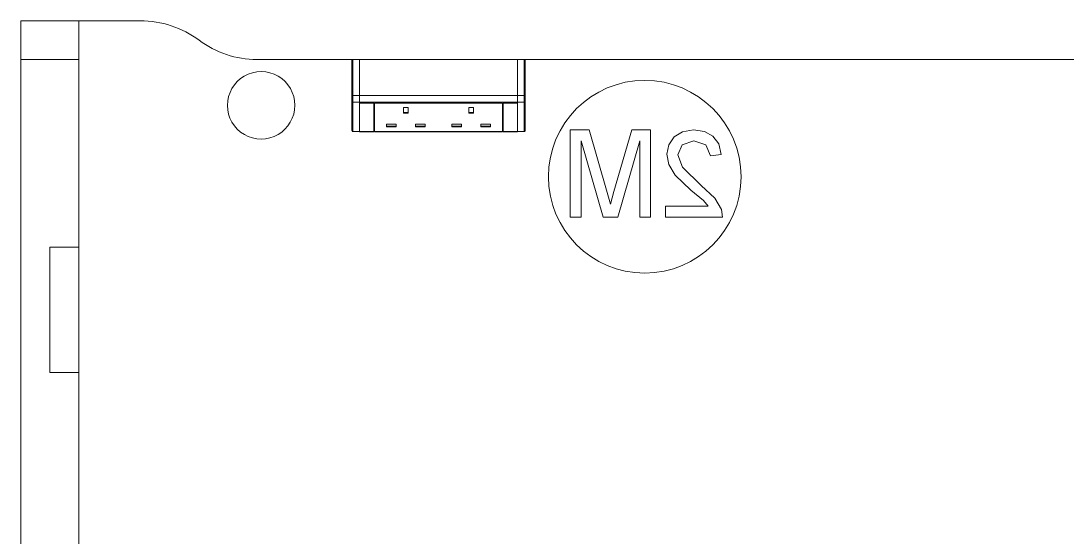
# Model space of a CAD drawing. Header units: millimetres. Extents: x 155927 to 295199, y -4084 to 97293.
# Drawn here: x 228996 to 230082, y 17313 to 17848 of the extents above; entities that cross this region are included whole.
import ezdxf

# ---------------------------------------------------------------- set-up
doc = ezdxf.new("R2010")
doc.units = ezdxf.units.MM
doc.header["$MEASUREMENT"] = 0
doc.layers.add('I-FURN', color=8, linetype='CONTINUOUS', lineweight=9)

msp = doc.modelspace()

# ---------------------------------------------------------------- linework, layer by layer
at = {"layer": 'I-FURN'}
for p, q in [((228996, 17048.4), (228996, 17848.4)), ((228996, 17848.4), (228996, 17808.4)), ((228996, 17848.4), (229056, 17848.4)), ((228996, 17848.4), (229056, 17848.4)), ((228996, 17848.4), (228996, 17048.4)), ((229119.9, 17848.4), (228996, 17848.4)), ((228996, 17848.4), (229119.9, 17848.4)), ((228996, 17048.4), (228996, 17848.4)), ((229056, 17808.4), (229056, 17848.4)), ((229056, 17848.4), (229056, 17613.4)), ((228996, 17808.4), (228996, 17088.4)), ((228996, 17808.4), (229056, 17808.4)), ((228996, 17808.4), (229056, 17808.4)), ((229056, 17088.4), (229056, 17808.4)), ((229340.6, 17808.4), (229241, 17808.4)), ((229241, 17808.4), (229340.6, 17808.4)), ((229339.6, 17803.4), (229339.6, 17807.4)), ((229339.6, 17807.4), (229339.6, 17770.4)), ((229347.6, 17808.4), (229340.6, 17808.4)), ((229340.6, 17770.9), (229340.6, 17808.4)), ((229340.6, 17808.4), (229347.6, 17808.4)), ((229347.6, 17770.9), (229347.6, 17808.4)), ((229511.6, 17808.4), (229347.7, 17808.4)), ((229347.7, 17808.4), (229511.6, 17808.4)), ((229347.7, 17808.4), (229347.7, 17770.9)), ((229511.6, 17770.9), (229511.6, 17808.4)), ((229518.7, 17808.4), (229511.7, 17808.4)), ((229518.7, 17808.4), (229511.7, 17808.4)), ((229511.7, 17808.4), (229511.7, 17770.9)), ((230351, 17808.4), (229518.7, 17808.4)), ((229518.7, 17808.4), (230351, 17808.4)), ((229518.7, 17808.4), (229518.7, 17770.9)), ((229519.7, 17807.4), (229519.7, 17807.4)), ((229519.7, 17770.4), (229519.7, 17807.4)), ((229519.7, 17807.4), (229519.7, 17803.4)), ((229339.6, 17803.4), (229340.6, 17803.4)), ((229339.6, 17764.8), (229339.6, 17803.4)), ((229518.7, 17803.4), (229519.7, 17803.4)), ((229519.7, 17803.4), (229519.7, 17764.8)), ((229339.6, 17770.4), (229339.6, 17764.8)), ((229339.6, 17764.8), (229339.6, 17734.6)), ((229339.6, 17764.8), (229339.6, 17734.6)), ((229340.6, 17764), (229340.6, 17770.9)), ((229340.6, 17770.9), (229347.6, 17770.9)), ((229340.6, 17733.7), (229340.6, 17764)), ((229340.6, 17764), (229347.6, 17764)), ((229347.6, 17764), (229347.6, 17770.9)), ((229347.6, 17733.7), (229347.6, 17764)), ((229347.6, 17763.2), (229362.6, 17763.2)), ((229347.6, 17733.4), (229347.6, 17763.2)), ((229347.7, 17770.9), (229511.6, 17770.9)), ((229347.7, 17770.9), (229347.7, 17764)), ((229347.7, 17764), (229511.6, 17764)), ((229347.7, 17763.4), (229347.7, 17764)), ((229362.6, 17763.4), (229347.7, 17763.4)), ((229362.6, 17763.2), (229362.6, 17733.4)), ((229496.1, 17763.4), (229363.1, 17763.4)), ((229363.1, 17763.2), (229496.1, 17763.2)), ((229363.1, 17733.4), (229363.1, 17763.2)), ((229496.1, 17733.4), (229496.1, 17763.2)), ((229511.6, 17763.4), (229496.6, 17763.4)), ((229496.6, 17763.2), (229511.6, 17763.2)), ((229496.6, 17733.4), (229496.6, 17763.2)), ((229511.6, 17764), (229511.6, 17770.9)), ((229511.6, 17763.2), (229511.6, 17765.6)), ((229511.6, 17764), (229511.6, 17763.4)), ((229511.6, 17763.2), (229511.6, 17733.4)), ((229518.7, 17770.9), (229511.7, 17770.9)), ((229511.7, 17770.9), (229511.7, 17764)), ((229518.7, 17764), (229511.7, 17764)), ((229511.7, 17764), (229511.7, 17733.7)), ((229518.7, 17770.9), (229518.7, 17764)), ((229518.7, 17764), (229518.7, 17733.7)), ((229519.7, 17764.8), (229519.7, 17770.4)), ((229519.7, 17734.6), (229519.7, 17764.8)), ((229519.7, 17734.6), (229519.7, 17764.8)), ((229398.2, 17758.5), (229393.2, 17758.5)), ((229393.2, 17758.5), (229393.2, 17752.7)), ((229393.2, 17753.5), (229398.2, 17753.5)), ((229393.2, 17752.7), (229398.2, 17752.7)), ((229398.2, 17752.7), (229398.2, 17758.5)), ((229461, 17752.7), (229461, 17758.5)), ((229461, 17758.5), (229466, 17758.5)), ((229461, 17753.5), (229466, 17753.5)), ((229461, 17752.7), (229466, 17752.7)), ((229466, 17752.7), (229466, 17758.5)), ((229375.7, 17738.4), (229375.7, 17741.3)), ((229375.7, 17741.3), (229385.7, 17741.3)), ((229375.7, 17739.1), (229385.7, 17739.1)), ((229385.7, 17738.4), (229385.7, 17741.3)), ((229405.7, 17738.4), (229405.7, 17741.3)), ((229405.7, 17741.3), (229415.7, 17741.3)), ((229405.7, 17739.1), (229415.7, 17739.1)), ((229415.7, 17738.4), (229415.7, 17741.3)), ((229443.5, 17738.4), (229443.5, 17741.3)), ((229443.5, 17741.3), (229453.5, 17741.3)), ((229443.5, 17739.1), (229453.5, 17739.1)), ((229453.5, 17738.4), (229453.5, 17741.3)), ((229473.5, 17738.4), (229473.5, 17741.3)), ((229473.5, 17741.3), (229483.5, 17741.3)), ((229473.5, 17739.1), (229483.5, 17739.1)), ((229483.5, 17738.4), (229483.5, 17741.3)), ((229339.8, 17733.9), (229339.8, 17733.9)), ((229340.6, 17733.6), (229340.6, 17733.7)), ((229340.6, 17733.7), (229347.6, 17733.7)), ((229340.6, 17733.6), (229347.6, 17733.6)), ((229340.6, 17733.6), (229347.6, 17733.6)), ((229347.6, 17733.6), (229340.6, 17733.6)), ((229347.6, 17733.6), (229347.6, 17733.7)), ((229362.6, 17733.4), (229347.6, 17733.4)), ((229347.7, 17733.6), (229511.6, 17733.6)), ((229363.1, 17733.7), (229362.6, 17733.7)), ((229496.1, 17733.4), (229363.1, 17733.4)), ((229375.7, 17738.4), (229385.7, 17738.4)), ((229405.7, 17738.4), (229415.7, 17738.4)), ((229443.5, 17738.4), (229453.5, 17738.4)), ((229473.5, 17738.4), (229483.5, 17738.4)), ((229496.6, 17733.7), (229496.1, 17733.7)), ((229511.6, 17733.4), (229496.6, 17733.4)), ((229518.7, 17733.7), (229511.7, 17733.7)), ((229511.7, 17733.7), (229511.7, 17733.6)), ((229511.7, 17733.6), (229518.7, 17733.6)), ((229511.7, 17733.6), (229518.7, 17733.6)), ((229511.7, 17733.6), (229518.7, 17733.6)), ((229518.7, 17733.7), (229518.7, 17733.6)), ((229519.5, 17733.9), (229519.4, 17733.9)), ((229585.9, 17735.2), (229566.4, 17735.2)), ((229566.4, 17735.2), (229566.4, 17644.8)), ((229604.1, 17672.6), (229585.9, 17735.2)), ((229630.3, 17735.2), (229611.8, 17671.5)), ((229649.8, 17735.2), (229630.3, 17735.2)), ((229649.8, 17644.8), (229649.8, 17735.2)), ((229683, 17733.4), (229674.2, 17728)), ((229694.4, 17735.2), (229683, 17733.4)), ((229705.8, 17733.6), (229694.4, 17735.2)), ((229714.6, 17728.7), (229705.8, 17733.6)), ((229720.5, 17720.7), (229714.6, 17728.7)), ((229577.7, 17644.8), (229577.7, 17723.9)), ((229577.7, 17723.9), (229600.4, 17644.8)), ((229615.8, 17644.8), (229638.5, 17723.9)), ((229638.5, 17723.9), (229638.5, 17644.8)), ((229668.6, 17719.9), (229666.7, 17710)), ((229674.2, 17728), (229668.6, 17719.9)), ((229678, 17709.4), (229682.6, 17719.7)), ((229682.6, 17719.7), (229694.6, 17723.9)), ((229694.6, 17723.9), (229707.2, 17719.8)), ((229707.2, 17719.8), (229711.9, 17708.4)), ((229723.2, 17709.8), (229720.5, 17720.7)), ((229666.7, 17710), (229668.7, 17699.3)), ((229682.9, 17696.6), (229678, 17709.4)), ((229711.9, 17708.4), (229723.2, 17709.8)), ((229668.7, 17699.3), (229675.4, 17688.2)), ((229702.4, 17677.7), (229682.9, 17696.6)), ((229675.4, 17688.2), (229691.6, 17672.8)), ((229716.6, 17664.6), (229702.4, 17677.7)), ((229608.1, 17658.2), (229604.1, 17672.6)), ((229611.8, 17671.5), (229608.1, 17658.2)), ((229691.6, 17672.8), (229704.6, 17661.9)), ((229723.4, 17652.6), (229716.6, 17664.6)), ((229665.3, 17656.1), (229665.3, 17644.8)), ((229709.7, 17656.1), (229665.3, 17656.1)), ((229704.6, 17661.9), (229709.7, 17656.1)), ((229724.6, 17644.8), (229723.4, 17652.6)), ((229566.4, 17644.8), (229577.7, 17644.8)), ((229600.4, 17644.8), (229615.8, 17644.8)), ((229638.5, 17644.8), (229649.8, 17644.8)), ((229665.3, 17644.8), (229724.6, 17644.8)), ((229026, 17483.4), (229026, 17613.4)), ((229026, 17613.4), (229056, 17613.4)), ((229026, 17613.4), (229056, 17613.4)), ((229026, 17613.4), (229026, 17483.4)), ((229056, 17613.4), (229056, 17483.4)), ((229026, 17483.4), (229056, 17483.4)), ((229056, 17483.4), (229026, 17483.4)), ((229056, 17483.4), (229056, 17048.4))]:
    msp.add_line(p, q, dxfattribs=at)
at = {"layer": 'I-FURN', "flags": 128}
for points in [[(229339.6, 17807.4), (229339.6, 17807.4), (229339.6, 17807.5), (229339.6, 17807.5), (229339.6, 17807.6), (229339.6, 17807.6), (229339.6, 17807.6), (229339.6, 17807.7), (229339.6, 17807.7), (229339.6, 17807.8), (229339.6, 17807.8), (229339.6, 17807.8), (229339.7, 17807.9), (229339.7, 17807.9), (229339.7, 17807.9), (229339.7, 17808), (229339.8, 17808), (229339.8, 17808), (229339.8, 17808.1), (229339.8, 17808.1), (229339.9, 17808.1), (229339.9, 17808.2), (229339.9, 17808.2), (229339.9, 17808.2), (229340, 17808.2), (229340, 17808.2), (229340, 17808.3), (229340.1, 17808.3), (229340.1, 17808.3), (229340.2, 17808.3), (229340.2, 17808.3), (229340.2, 17808.4), (229340.3, 17808.4), (229340.3, 17808.4), (229340.3, 17808.4), (229340.4, 17808.4), (229340.4, 17808.4), (229340.5, 17808.4), (229340.5, 17808.4), (229340.5, 17808.4), (229340.6, 17808.4)], [(229339.6, 17803.4), (229339.6, 17803.6), (229339.6, 17803.7), (229339.6, 17803.9), (229339.6, 17804), (229339.6, 17804.2), (229339.6, 17804.4), (229339.6, 17804.5), (229339.6, 17804.7), (229339.6, 17804.8), (229339.6, 17805), (229339.6, 17805.1), (229339.6, 17805.3), (229339.6, 17805.4), (229339.6, 17805.5), (229339.6, 17805.7), (229339.6, 17805.8), (229339.6, 17805.9), (229339.6, 17806), (229339.6, 17806.2), (229339.6, 17806.3), (229339.6, 17806.4), (229339.6, 17806.5), (229339.6, 17806.6), (229339.6, 17806.7), (229339.6, 17806.8), (229339.6, 17806.9), (229339.6, 17806.9), (229339.6, 17807), (229339.6, 17807.1), (229339.6, 17807.1), (229339.6, 17807.2), (229339.6, 17807.2), (229339.6, 17807.3), (229339.6, 17807.3), (229339.6, 17807.3), (229339.6, 17807.4), (229339.6, 17807.4), (229339.6, 17807.4), (229339.6, 17807.4)], [(229339.6, 17807.4), (229339.6, 17807.4), (229339.6, 17807.4)], [(229339.6, 17807.4), (229339.6, 17807.1), (229339.6, 17806.7), (229339.6, 17806.2), (229339.6, 17805.5), (229339.6, 17804.7), (229339.6, 17803.7), (229339.6, 17802.6), (229339.6, 17801.4), (229339.6, 17800.1), (229339.6, 17798.6), (229339.6, 17797), (229339.6, 17795.3), (229339.6, 17793.5), (229339.6, 17791.6), (229339.6, 17789.5), (229339.6, 17787.4), (229339.6, 17785.1), (229339.6, 17782.8), (229339.6, 17780.3), (229339.6, 17777.8), (229339.6, 17775.1), (229339.6, 17772.4), (229339.6, 17770.4)], [(229518.7, 17808.4), (229518.7, 17808.4), (229518.8, 17808.4), (229518.8, 17808.4), (229518.8, 17808.4), (229518.9, 17808.4), (229518.9, 17808.4), (229519, 17808.4), (229519, 17808.4), (229519, 17808.3), (229519.1, 17808.3), (229519.1, 17808.3), (229519.1, 17808.3), (229519.2, 17808.3), (229519.2, 17808.3), (229519.2, 17808.2), (229519.3, 17808.2), (229519.3, 17808.2), (229519.3, 17808.2), (229519.4, 17808.1), (229519.4, 17808.1), (229519.4, 17808.1), (229519.4, 17808), (229519.5, 17808), (229519.5, 17808), (229519.5, 17807.9), (229519.5, 17807.9), (229519.6, 17807.9), (229519.6, 17807.8), (229519.6, 17807.8), (229519.6, 17807.8), (229519.6, 17807.7), (229519.6, 17807.7), (229519.6, 17807.7), (229519.7, 17807.6), (229519.7, 17807.6), (229519.7, 17807.5), (229519.7, 17807.5), (229519.7, 17807.5), (229519.7, 17807.4), (229519.7, 17807.4)], [(229519.7, 17770.4), (229519.7, 17773.2), (229519.7, 17775.9), (229519.7, 17778.5), (229519.7, 17781), (229519.7, 17783.4), (229519.7, 17785.8), (229519.7, 17788), (229519.7, 17790.1), (229519.7, 17792.1), (229519.7, 17794), (229519.7, 17795.8), (229519.7, 17797.5), (229519.7, 17799), (229519.7, 17800.5), (229519.7, 17801.8), (229519.7, 17802.9), (229519.7, 17804), (229519.7, 17804.9), (229519.7, 17805.7), (229519.7, 17806.3), (229519.7, 17806.8), (229519.7, 17807.2), (229519.7, 17807.4)], [(229519.7, 17807.4), (229519.7, 17807.4), (229519.7, 17807.4), (229519.7, 17807.4), (229519.7, 17807.4), (229519.7, 17807.3), (229519.7, 17807.3), (229519.7, 17807.3), (229519.7, 17807.2), (229519.7, 17807.2), (229519.7, 17807.1), (229519.7, 17807), (229519.7, 17807), (229519.7, 17806.9), (229519.7, 17806.8), (229519.7, 17806.7), (229519.7, 17806.6), (229519.7, 17806.5), (229519.7, 17806.4), (229519.7, 17806.3), (229519.7, 17806.2), (229519.7, 17806.1), (229519.7, 17806), (229519.7, 17805.8), (229519.7, 17805.7), (229519.7, 17805.6), (229519.7, 17805.4), (229519.7, 17805.3), (229519.7, 17805.1), (229519.7, 17805), (229519.7, 17804.9), (229519.7, 17804.7), (229519.7, 17804.6), (229519.7, 17804.4), (229519.7, 17804.2), (229519.7, 17804.1), (229519.7, 17803.9), (229519.7, 17803.8), (229519.7, 17803.6), (229519.7, 17803.5), (229519.7, 17803.4)], [(229339.6, 17770.4), (229339.6, 17770.2), (229339.6, 17770.1), (229339.6, 17770), (229339.6, 17769.8), (229339.6, 17769.7), (229339.6, 17769.5), (229339.6, 17769.4), (229339.6, 17769.2), (229339.6, 17769.1), (229339.6, 17768.9), (229339.6, 17768.8), (229339.6, 17768.6), (229339.6, 17768.4), (229339.6, 17768.3), (229339.6, 17768.1), (229339.6, 17768), (229339.6, 17767.8), (229339.6, 17767.6), (229339.6, 17767.5), (229339.6, 17767.3), (229339.6, 17767.2), (229339.6, 17767), (229339.6, 17766.9), (229339.6, 17766.7), (229339.6, 17766.6), (229339.6, 17766.4), (229339.6, 17766.3), (229339.6, 17766.1), (229339.6, 17766), (229339.6, 17765.9), (229339.6, 17765.7), (229339.6, 17765.6), (229339.6, 17765.5), (229339.6, 17765.4), (229339.6, 17765.2), (229339.6, 17765.1), (229339.6, 17765), (229339.6, 17764.9), (229339.6, 17764.8)], [(229519.7, 17764.8), (229519.7, 17764.9), (229519.7, 17765), (229519.7, 17765.1), (229519.7, 17765.2), (229519.7, 17765.4), (229519.7, 17765.5), (229519.7, 17765.6), (229519.7, 17765.7), (229519.7, 17765.9), (229519.7, 17766), (229519.7, 17766.1), (229519.7, 17766.3), (229519.7, 17766.4), (229519.7, 17766.6), (229519.7, 17766.7), (229519.7, 17766.9), (229519.7, 17767), (229519.7, 17767.2), (229519.7, 17767.3), (229519.7, 17767.5), (229519.7, 17767.6), (229519.7, 17767.8), (229519.7, 17768), (229519.7, 17768.1), (229519.7, 17768.3), (229519.7, 17768.4), (229519.7, 17768.6), (229519.7, 17768.8), (229519.7, 17768.9), (229519.7, 17769.1), (229519.7, 17769.2), (229519.7, 17769.4), (229519.7, 17769.5), (229519.7, 17769.7), (229519.7, 17769.8), (229519.7, 17770), (229519.7, 17770.1), (229519.7, 17770.2), (229519.7, 17770.4)], [(229340.6, 17733.6), (229340.5, 17733.6), (229340.5, 17733.6), (229340.4, 17733.6), (229340.4, 17733.6), (229340.4, 17733.6), (229340.3, 17733.6), (229340.3, 17733.6), (229340.2, 17733.6), (229340.2, 17733.6), (229340.2, 17733.6), (229340.1, 17733.7), (229340.1, 17733.7), (229340.1, 17733.7)], [(229519.2, 17733.7), (229519.1, 17733.7), (229519.1, 17733.7), (229519.1, 17733.6), (229519, 17733.6), (229519, 17733.6), (229519, 17733.6), (229518.9, 17733.6), (229518.9, 17733.6), (229518.8, 17733.6), (229518.8, 17733.6), (229518.8, 17733.6), (229518.7, 17733.6), (229518.7, 17733.6), (229518.7, 17733.6)]]:
    msp.add_lwpolyline(points, dxfattribs=at)
at = {"layer": 'I-FURN'}
for centre, radius, start, end in [((229121, 17748.4), 100, 53.1301, 90.6256), ((229121, 17748.4), 100, 53.1301, 90.6256), ((229241, 17908.4), 100, 233.1301, 270), ((229241, 17908.4), 100, 233.1301, 270), ((229245.4, 17760.8), 35, 105, 165), ((229245.4, 17760.8), 35, 345, 104.7004), ((229643.7, 17686.7), 100, 0, 180), ((229245.4, 17760.8), 35, 165, 345), ((229643.7, 17686.7), 100, 180, 0)]:
    msp.add_arc(centre, radius, start, end, dxfattribs=at)
for centre, major_axis, ratio, start_param, end_param in [((229340.6, 17807.4), (1, 0), 0.998113, 1.570796, 3.141593), ((229518.7, 17807.4), (1, 0), 0.998113, 0, 1.570796), ((229340.6, 17770.4), (1, 0), 0.56467, 1.570796, 3.141593), ((229340.6, 17764.8), (1, 0), 0.819152, 3.141593, 4.712389), ((229518.7, 17770.4), (1, 0), 0.56467, 0, 1.570796), ((229518.7, 17764.8), (1, 0), 0.819152, 4.712389, 6.283185), ((229340.6, 17734.6), (-1, 0), 0.819152, 0, 1.570796), ((229518.7, 17734.6), (1, 0), 0.819152, 4.712389, 6.283185)]:
    msp.add_ellipse(centre, major_axis=major_axis, ratio=ratio, start_param=start_param, end_param=end_param, dxfattribs=at)

doc.saveas('drawing.dxf')
